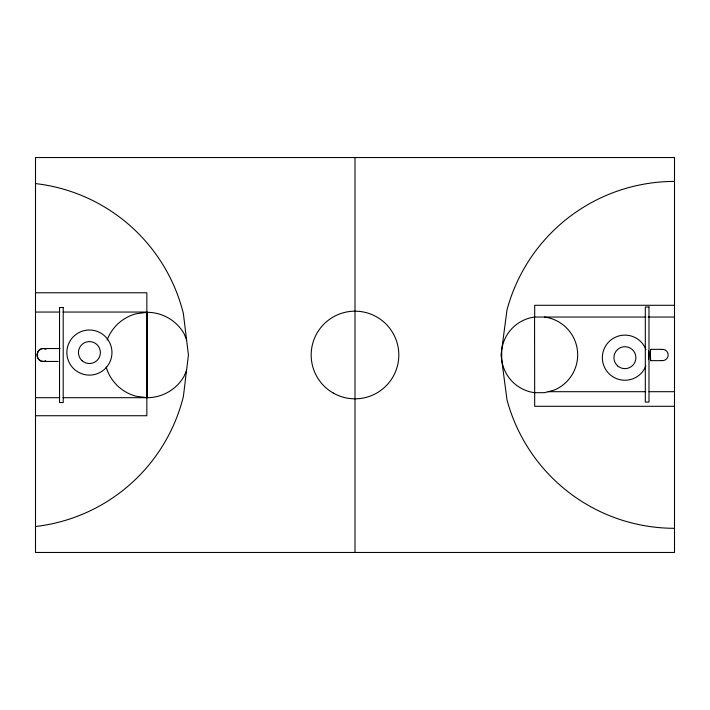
<?xml version="1.0" encoding="UTF-8"?>
<svg xmlns="http://www.w3.org/2000/svg" width="710" height="710" viewBox="0 0 710 710"><rect width="100%" height="100%" fill="white"/><g stroke="black" fill="none" stroke-linecap="round" stroke-linejoin="round"><path stroke-width="1.06" d="M648.576 359.65L648.612 350.518M45.422 349.045A5.964 5.698 90 0 0 40.878 348.947C36.024 351.006 35.89 358.719 40.665 360.955A5.964 5.698 90 0 0 45.209 361.053L45.937 361.053A6.505 6.505 0 0 1 37.071 354.867A6.505 6.505 0 0 1 46.177 349.045M37.612 352.391L37.515 357.37M186.579 370.247L184.059 376.344A42.689 42.689 0 0 1 147.094 397.689L63.057 397.689M35.5 292.777L146.846 292.777L146.846 415.732L35.5 415.732M674.5 305.291L534.692 305.291L534.692 317.05M35.5 312.054L59.755 312.054M63.057 312.054L147.094 312.054L147.094 397.689L136.045 396.233A42.689 42.689 0 0 1 106.127 367.017M544.517 317.05A38.145 38.145 0 0 1 554.137 390.109L544.517 392.683L534.559 392.683A38.145 38.145 0 0 1 501.721 359.846L501.721 349.888A38.145 38.145 0 0 1 534.559 317.05L645.86 317.05M648.061 317.05L674.5 317.05M46.62 348.539L60.11 348.539M650.813 349.347L661.4 349.347M650.813 360.653L661.4 360.653M45.555 361.461L58.087 361.461M548.2 391.698L645.692 391.698M649.02 391.698L674.5 391.698M35.5 397.689L59.755 397.689M674.5 406.298L534.692 406.298L534.559 317.05M186.57 339.708L184.059 333.656A42.689 42.689 0 0 0 147.094 312.311L136.045 313.767A42.689 42.689 0 0 0 107.095 340.09M355 157.54L355 552.46M661.063 349.542A5.653 5.653 0 0 1 668.181 355A5.653 5.653 0 0 1 661.063 360.458M674.5 528.302A173.435 173.435 0 0 1 506.976 399.757L501.065 354.867L506.976 309.977A173.435 173.435 0 0 1 674.5 181.432M35.5 526.5A172.574 172.574 0 0 0 183.375 396.535L188.434 355.044L183.375 313.554A172.574 172.574 0 0 0 35.5 183.588M645.878 365.987A22.551 22.551 0 0 1 611.186 375.581A22.551 22.551 0 0 1 611.425 339.593A22.551 22.551 0 0 1 645.985 349.639M650.404 353.536L650.617 360.653L650.44 358.994A5.627 0.524 -90 0 1 650.44 350.997L650.617 349.347L650.404 353.536M674.5 157.54L35.5 157.54L35.5 552.46L674.5 552.46L674.5 157.54M648.984 307.022L645.31 307.022L645.31 402.064L648.984 402.064L648.984 307.022M63.208 307.51L59.525 307.51L59.525 402.561L63.208 402.561L63.208 307.51M74.435 369.413A22.551 22.551 0 0 0 111.505 357.094A22.551 22.551 0 0 0 82.298 331.153A22.551 22.551 0 0 0 74.435 369.413M82.129 360.76A10.978 10.978 0 0 0 100.163 354.76A10.978 10.978 0 0 0 85.954 342.14A10.978 10.978 0 0 0 82.129 360.76M333.088 392.95A43.816 43.816 0 0 0 398.816 355A43.816 43.816 0 0 0 333.088 317.05A43.816 43.816 0 0 0 333.088 392.95M617.62 365.881A10.978 10.978 0 0 0 635.654 359.881A10.978 10.978 0 0 0 621.445 347.261A10.978 10.978 0 0 0 617.62 365.881"/></g></svg>
